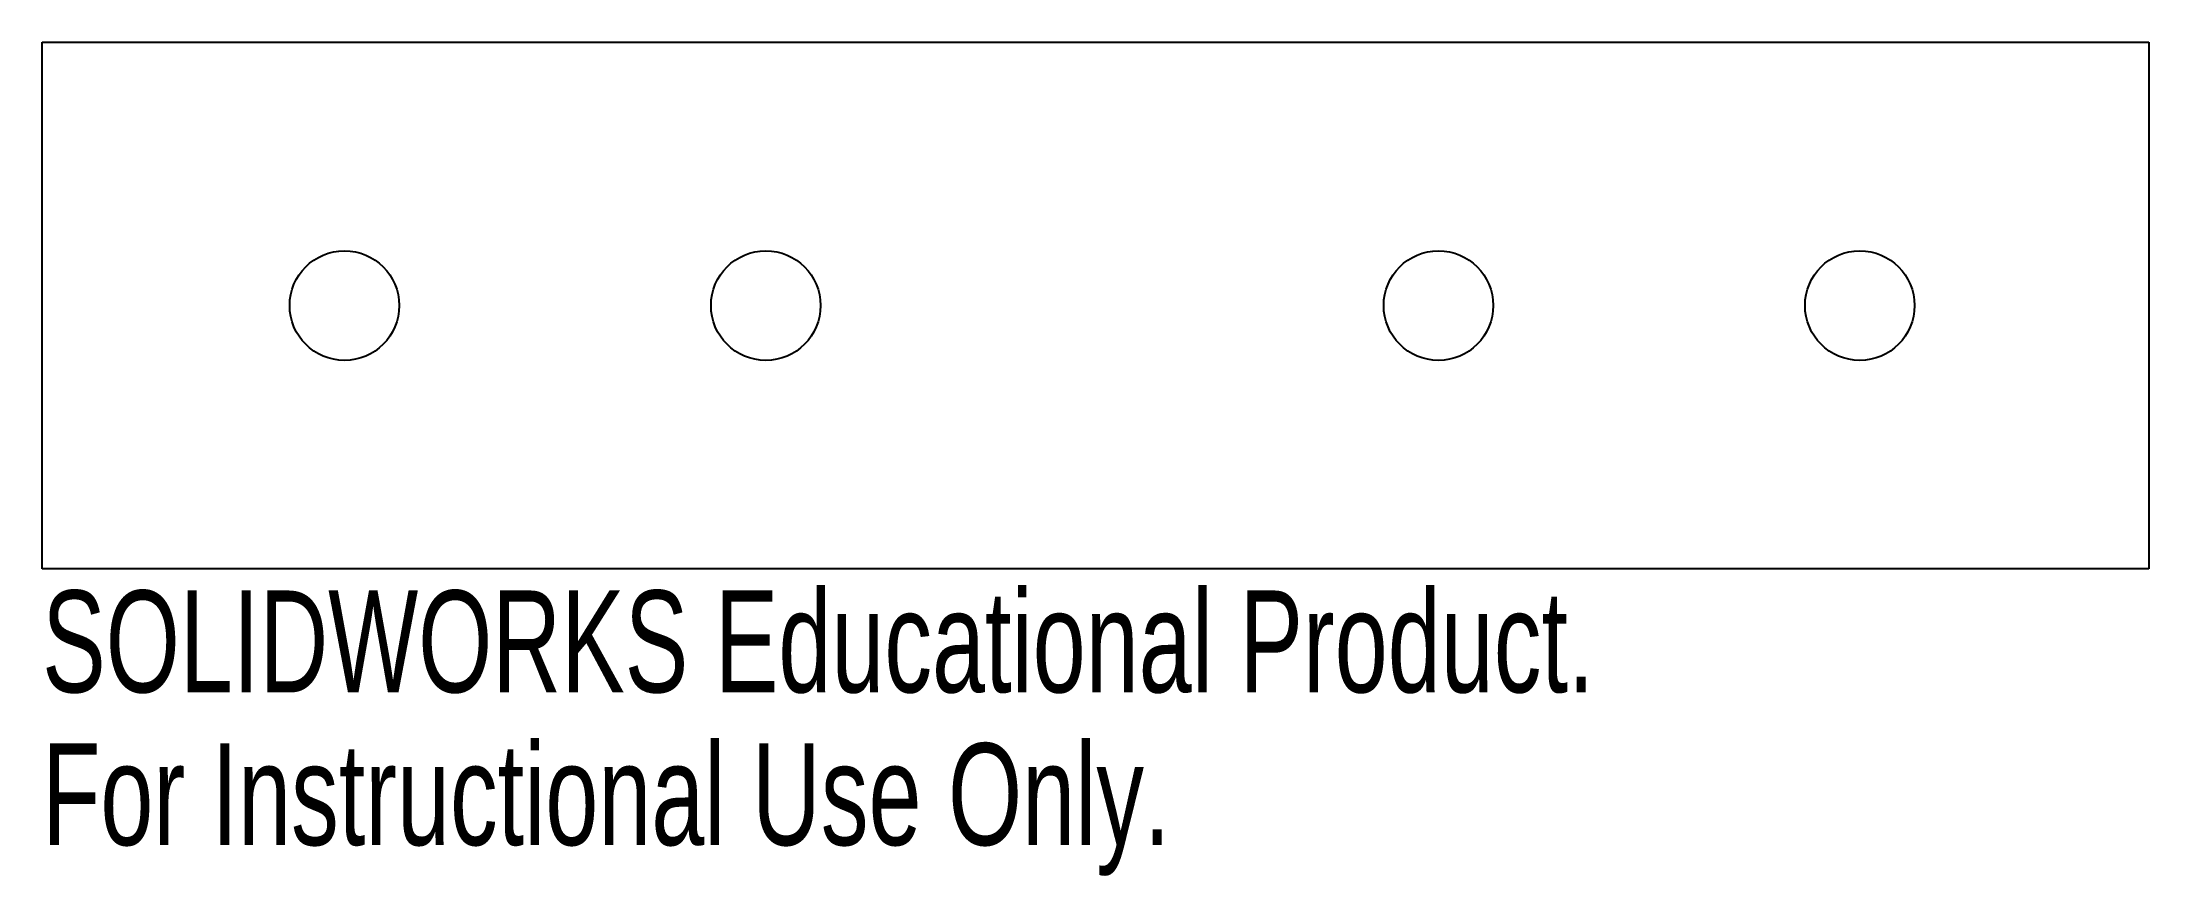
# Model space of a CAD drawing. Header units: millimetres. Extents: x 71 to 171, y -15 to 25.
import ezdxf

# ---------------------------------------------------------------- set-up
doc = ezdxf.new("R2010")
doc.units = ezdxf.units.MM
doc.styles.add('SLDTEXTSTYLE0', font='TXT', dxfattribs={"width": 0.7})

msp = doc.modelspace()

# ---------------------------------------------------------------- linework, layer by layer
at = {"color": 7, "linetype": 'Continuous', "lineweight": 25}
for p, q in [((71, 25), (171, 25)), ((71, 0), (71, 25)), ((171, 25), (171, 0)), ((171, 0), (71, 0))]:
    msp.add_line(p, q, dxfattribs=at)
for centre in [(85.35, 12.5), (105.35, 12.5), (137.28, 12.5), (157.28, 12.5)]:
    msp.add_circle(centre, 2.6, dxfattribs=at)

# ---------------------------------------------------------------- texts
at = {"color": 7, "linetype": 'Continuous', "char_height": 4.8336, "attachment_point": 1, "style": 'SLDTEXTSTYLE0'}
for s, insert in [('SOLIDWORKS Educational Product.', (71, -1.02)), ('For Instructional Use Only.', (71, -8.27))]:
    msp.add_mtext(s, dxfattribs=dict(at, insert=insert))

doc.saveas('drawing.dxf')
